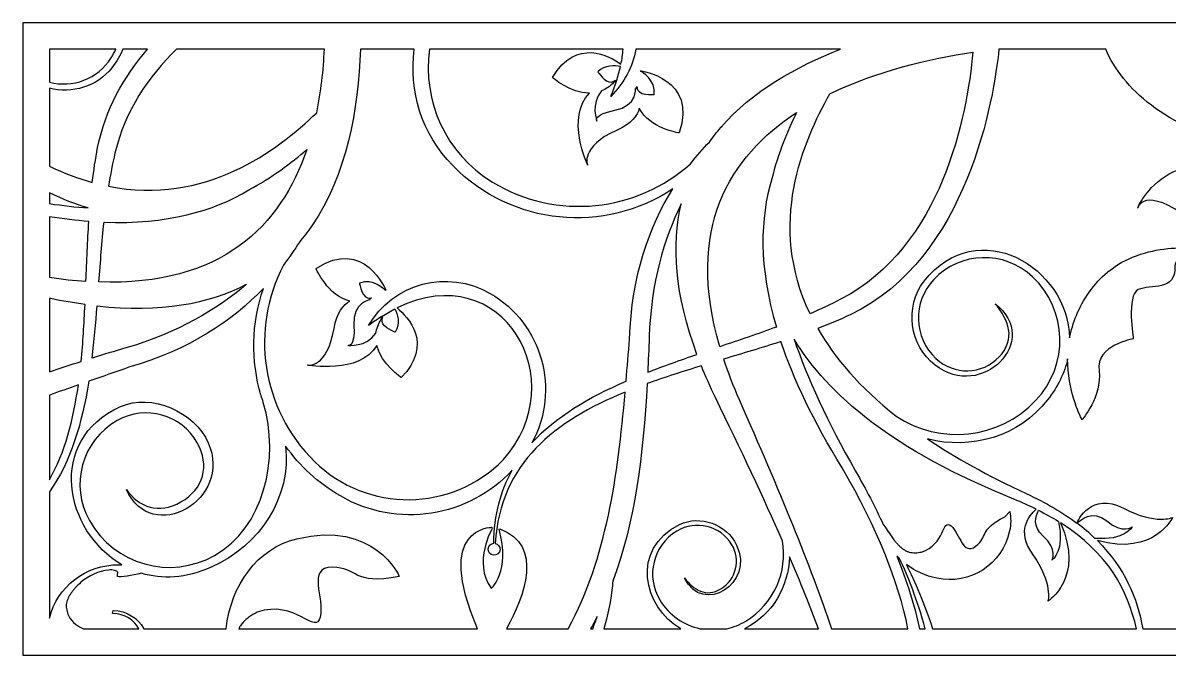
# Model space of a CAD drawing. Header units: centimetres. Extents: x 1.5 to 22.4, y -8.3 to -2.9.
# Drawn here: x 1.5 to 11.27, y -8.3 to -2.91 of the extents above; entities that cross this region are included whole.
import ezdxf

# ---------------------------------------------------------------- set-up
doc = ezdxf.new("R2010")
doc.units = ezdxf.units.CM
doc.header["$MEASUREMENT"] = 0
doc.layers.add('layer 1', color=7, linetype='Continuous')

msp = doc.modelspace()

# ---------------------------------------------------------------- linework, layer by layer
at = {"layer": 'layer 1', "color": 250}
for points, knots in [([(19.27492, -8.30021), (19.27492, -8.30021), (1.50051, -8.30021), (1.50051, -8.30021), (1.50051, -8.30021), (1.50051, -8.30021), (1.50051, -2.91171), (1.50051, -2.91171), (1.50051, -2.91171), (1.50051, -2.91171), (19.24791, -2.91171), (19.24791, -2.91171), (19.24791, -2.91171), (21.95718, -3.54623), (22.4132, -7.42232), (19.27492, -8.30021)], [0, 0, 0, 0, 0.2, 0.2, 0.2, 0.2, 0.4, 0.4, 0.4, 0.4, 0.6, 0.6, 0.6, 0.6, 1, 1, 1, 1]), ([(4.96766, -3.13623), (4.96766, -3.13623), (6.6185, -3.13623), (6.6185, -3.13623), (6.6185, -3.13623), (6.61473, -3.17737), (6.60853, -3.21978), (6.59949, -3.26358), (6.59949, -3.26358), (6.50207, -3.19241), (6.22244, -3.0343), (6.01468, -3.37624), (6.01468, -3.37624), (6.01468, -3.37624), (6.1658, -3.51074), (6.33118, -3.5107), (6.33118, -3.5107), (6.12572, -3.71401), (6.31552, -4.12446), (6.31552, -4.12446), (6.31552, -4.12446), (6.31552, -4.12446), (6.24555, -3.96939), (6.5615, -3.82764), (6.5615, -3.82764), (6.68874, -3.77053), (6.73977, -3.7013), (6.75537, -3.63895), (6.75537, -3.63895), (6.84202, -3.81094), (7.09542, -3.84997), (7.09542, -3.84997), (7.09542, -3.84997), (7.2567, -3.38492), (6.76525, -3.31824), (6.76525, -3.31824), (6.76525, -3.31824), (6.76525, -3.31824), (6.77138, -3.32547), (6.77138, -3.32547), (6.77138, -3.32547), (6.77138, -3.32547), (6.89943, -3.39989), (6.88407, -3.52162), (6.88407, -3.52162), (6.88407, -3.52162), (6.7302, -3.53924), (6.73542, -3.45285), (6.73542, -3.45285), (6.73542, -3.45285), (6.73004, -3.46774), (6.73004, -3.46774), (6.73004, -3.46774), (6.72958, -3.471), (6.72925, -3.4742), (6.72889, -3.47741), (6.72889, -3.47741), (6.72579, -3.47215), (6.72376, -3.46925), (6.72376, -3.46925), (6.72376, -3.46925), (6.72376, -3.46925), (6.74172, -3.61869), (6.54641, -3.65646), (6.54641, -3.65646), (6.35103, -3.69422), (6.39434, -3.74943), (6.39434, -3.74943), (6.39434, -3.74943), (6.39434, -3.74943), (6.33663, -3.60267), (6.43474, -3.49092), (6.43474, -3.49092), (6.47061, -3.47629), (6.50579, -3.45264), (6.53893, -3.41737), (6.53893, -3.41737), (6.54595, -3.41426), (6.55324, -3.41125), (6.56085, -3.40836), (6.56085, -3.40836), (6.54722, -3.4505), (6.5315, -3.49353), (6.51295, -3.53773), (6.51295, -3.53773), (6.62823, -3.42463), (6.69977, -3.28378), (6.72742, -3.13623), (6.72742, -3.13623), (6.72742, -3.13623), (8.47194, -3.13623), (8.47194, -3.13623), (8.47194, -3.13623), (8.09169, -3.28266), (7.71859, -3.49455), (7.45287, -3.80106), (7.45287, -3.80106), (7.45287, -3.80106), (7.4584, -3.791), (7.4584, -3.791), (7.4584, -3.791), (7.45567, -3.79549), (7.45283, -3.7999), (7.45005, -3.80435), (7.45005, -3.80435), (7.41603, -3.84379), (7.38362, -3.88461), (7.35336, -3.92724), (7.35336, -3.92724), (7.29917, -3.98331), (7.24484, -4.04496), (7.19183, -4.11238), (7.19183, -4.11238), (6.73723, -4.51983), (6.05262, -4.60163), (5.50394, -4.26833), (5.50394, -4.26833), (5.10292, -4.02474), (4.90607, -3.57304), (4.96766, -3.13623)], [0, 0, 0, 0, 0.0322581, 0.0322581, 0.0322581, 0.0322581, 0.0645161, 0.0645161, 0.0645161, 0.0645161, 0.0967742, 0.0967742, 0.0967742, 0.0967742, 0.1290323, 0.1290323, 0.1290323, 0.1290323, 0.1612903, 0.1612903, 0.1612903, 0.1612903, 0.1935484, 0.1935484, 0.1935484, 0.1935484, 0.2258065, 0.2258065, 0.2258065, 0.2258065, 0.2580645, 0.2580645, 0.2580645, 0.2580645, 0.2903226, 0.2903226, 0.2903226, 0.2903226, 0.3225806, 0.3225806, 0.3225806, 0.3225806, 0.3548387, 0.3548387, 0.3548387, 0.3548387, 0.3870968, 0.3870968, 0.3870968, 0.3870968, 0.4193548, 0.4193548, 0.4193548, 0.4193548, 0.4516129, 0.4516129, 0.4516129, 0.4516129, 0.483871, 0.483871, 0.483871, 0.483871, 0.516129, 0.516129, 0.516129, 0.516129, 0.5483871, 0.5483871, 0.5483871, 0.5483871, 0.5806452, 0.5806452, 0.5806452, 0.5806452, 0.6129032, 0.6129032, 0.6129032, 0.6129032, 0.6451613, 0.6451613, 0.6451613, 0.6451613, 0.6774194, 0.6774194, 0.6774194, 0.6774194, 0.7096774, 0.7096774, 0.7096774, 0.7096774, 0.7419355, 0.7419355, 0.7419355, 0.7419355, 0.7741935, 0.7741935, 0.7741935, 0.7741935, 0.8064516, 0.8064516, 0.8064516, 0.8064516, 0.8387097, 0.8387097, 0.8387097, 0.8387097, 0.8709677, 0.8709677, 0.8709677, 0.8709677, 0.9032258, 0.9032258, 0.9032258, 0.9032258, 0.9354839, 0.9354839, 0.9354839, 0.9354839, 1, 1, 1, 1]), ([(1.72639, -4.13294), (1.72639, -4.13294), (1.72639, -3.46854), (1.72639, -3.46854), (1.72639, -3.46854), (1.91787, -3.51715), (2.13356, -3.45519), (2.25942, -3.29374), (2.25942, -3.29374), (2.29907, -3.24135), (2.33006, -3.18867), (2.35347, -3.13623), (2.35347, -3.13623), (2.35347, -3.13623), (2.56307, -3.13623), (2.56307, -3.13623), (2.56307, -3.13623), (2.36189, -3.36943), (2.20295, -3.64751), (2.13777, -3.97433), (2.13777, -3.97433), (2.11863, -4.07024), (2.10374, -4.16954), (2.09181, -4.27127), (2.09181, -4.27127), (1.97409, -4.23868), (1.85225, -4.19325), (1.72639, -4.13294)], [0, 0, 0, 0, 0.125, 0.125, 0.125, 0.125, 0.25, 0.25, 0.25, 0.25, 0.375, 0.375, 0.375, 0.375, 0.5, 0.5, 0.5, 0.5, 0.625, 0.625, 0.625, 0.625, 0.75, 0.75, 0.75, 0.75, 1, 1, 1, 1]), ([(1.72639, -3.41579), (1.72639, -3.41579), (1.72639, -3.13623), (1.72639, -3.13623), (1.72639, -3.13623), (1.72639, -3.13623), (2.29269, -3.13623), (2.29269, -3.13623), (2.29269, -3.13623), (2.28131, -3.16143), (2.26807, -3.18615), (2.25287, -3.2102), (2.25287, -3.2102), (2.13848, -3.39098), (1.92266, -3.46858), (1.72639, -3.41579)], [0, 0, 0, 0, 0.2, 0.2, 0.2, 0.2, 0.4, 0.4, 0.4, 0.4, 0.6, 0.6, 0.6, 0.6, 1, 1, 1, 1]), ([(2.81005, -3.13623), (2.81005, -3.13623), (4.07094, -3.13623), (4.07094, -3.13623), (4.07094, -3.13623), (4.06259, -3.31576), (4.0425, -3.49866), (4.00582, -3.67718), (4.00582, -3.67718), (3.66841, -3.99988), (3.05987, -4.46836), (2.23105, -4.30442), (2.23105, -4.30442), (2.24617, -4.20718), (2.26393, -4.11226), (2.28556, -4.02069), (2.28556, -4.02069), (2.37041, -3.66134), (2.56861, -3.36981), (2.81005, -3.13623)], [0, 0, 0, 0, 0.1666667, 0.1666667, 0.1666667, 0.1666667, 0.3333333, 0.3333333, 0.3333333, 0.3333333, 0.5, 0.5, 0.5, 0.5, 0.6666667, 0.6666667, 0.6666667, 0.6666667, 1, 1, 1, 1]), ([(4.37857, -3.13623), (4.37857, -3.13623), (4.83726, -3.13623), (4.83726, -3.13623), (4.83726, -3.13623), (4.78915, -3.48723), (4.89809, -3.85591), (5.16534, -4.12839), (5.16534, -4.12839), (5.67108, -4.64405), (6.46087, -4.71186), (7.04131, -4.32724), (7.04131, -4.32724), (6.84317, -4.64656), (6.68922, -5.06557), (6.67345, -5.604), (6.67345, -5.604), (6.66337, -5.72513), (6.65366, -5.84555), (6.64343, -5.96509), (6.64343, -5.96509), (6.32629, -6.10257), (6.04361, -6.26698), (5.84049, -6.49132), (5.84049, -6.49132), (6.08592, -6.0416), (5.92946, -5.47555), (5.48363, -5.21681), (5.48363, -5.21681), (5.12111, -5.00642), (4.6567, -5.12983), (4.44624, -5.49226), (4.44624, -5.49226), (4.48448, -5.46336), (4.52229, -5.4375), (4.55975, -5.41387), (4.55975, -5.41387), (4.55883, -5.42197), (4.55772, -5.42978), (4.55644, -5.43736), (4.55644, -5.43736), (4.53046, -5.47817), (4.51624, -5.5181), (4.51092, -5.55645), (4.51092, -5.55645), (4.42689, -5.67915), (4.27043, -5.65952), (4.27043, -5.65952), (4.27043, -5.65952), (4.27043, -5.65952), (4.33462, -5.68785), (4.32292, -5.48918), (4.32292, -5.48918), (4.31126, -5.29061), (4.46051, -5.27107), (4.46051, -5.27107), (4.46051, -5.27107), (4.46051, -5.27107), (4.45719, -5.26983), (4.45132, -5.26812), (4.45132, -5.26812), (4.45433, -5.26697), (4.45736, -5.26585), (4.46041, -5.26461), (4.46041, -5.26461), (4.46041, -5.26461), (4.47351, -5.25571), (4.47351, -5.25571), (4.47351, -5.25571), (4.39108, -5.28215), (4.37013, -5.12868), (4.37013, -5.12868), (4.37013, -5.12868), (4.48428, -5.08371), (4.58805, -5.18941), (4.58805, -5.18941), (4.58805, -5.18941), (4.58805, -5.18941), (4.59656, -5.19355), (4.59656, -5.19355), (4.59656, -5.19355), (4.59656, -5.19355), (4.41049, -4.73382), (3.99973, -5.00503), (3.99973, -5.00503), (3.99973, -5.00503), (4.10018, -5.24093), (4.28826, -5.28238), (4.28826, -5.28238), (4.2317, -5.31291), (4.17722, -5.37946), (4.15333, -5.51688), (4.15333, -5.51688), (4.09407, -5.85806), (3.92649, -5.82858), (3.92649, -5.82858), (3.92649, -5.82858), (3.92649, -5.82858), (4.37112, -5.91104), (4.51734, -5.6617), (4.51734, -5.6617), (4.55817, -5.82196), (4.72586, -5.93516), (4.72586, -5.93516), (4.72586, -5.93516), (5.00585, -5.64934), (4.78352, -5.41747), (4.69047, -5.34066), (4.69047, -5.34066), (5.5962, -4.89942), (6.19938, -5.96262), (5.59711, -6.63411), (5.59711, -6.63411), (5.15726, -7.08313), (4.43673, -7.09051), (3.98768, -6.65054), (3.98768, -6.65054), (3.52905, -6.20119), (3.43916, -5.51746), (3.72176, -4.97622), (3.72176, -4.97622), (3.77242, -4.91023), (3.81748, -4.84442), (3.85751, -4.77995), (3.85751, -4.77995), (3.89486, -4.73631), (3.92976, -4.69086), (3.96226, -4.64376), (3.96226, -4.64376), (3.96226, -4.64376), (3.96715, -4.63874), (3.96715, -4.63874), (3.96715, -4.63874), (3.96715, -4.63874), (3.96304, -4.64259), (3.96304, -4.64259), (3.96304, -4.64259), (4.2611, -4.20998), (4.36126, -3.6428), (4.37857, -3.13623)], [0, 0, 0, 0, 0.0277778, 0.0277778, 0.0277778, 0.0277778, 0.0555556, 0.0555556, 0.0555556, 0.0555556, 0.0833333, 0.0833333, 0.0833333, 0.0833333, 0.1111111, 0.1111111, 0.1111111, 0.1111111, 0.1388889, 0.1388889, 0.1388889, 0.1388889, 0.1666667, 0.1666667, 0.1666667, 0.1666667, 0.1944444, 0.1944444, 0.1944444, 0.1944444, 0.2222222, 0.2222222, 0.2222222, 0.2222222, 0.25, 0.25, 0.25, 0.25, 0.2777778, 0.2777778, 0.2777778, 0.2777778, 0.3055556, 0.3055556, 0.3055556, 0.3055556, 0.3333333, 0.3333333, 0.3333333, 0.3333333, 0.3611111, 0.3611111, 0.3611111, 0.3611111, 0.3888889, 0.3888889, 0.3888889, 0.3888889, 0.4166667, 0.4166667, 0.4166667, 0.4166667, 0.4444444, 0.4444444, 0.4444444, 0.4444444, 0.4722222, 0.4722222, 0.4722222, 0.4722222, 0.5, 0.5, 0.5, 0.5, 0.5277778, 0.5277778, 0.5277778, 0.5277778, 0.5555556, 0.5555556, 0.5555556, 0.5555556, 0.5833333, 0.5833333, 0.5833333, 0.5833333, 0.6111111, 0.6111111, 0.6111111, 0.6111111, 0.6388889, 0.6388889, 0.6388889, 0.6388889, 0.6666667, 0.6666667, 0.6666667, 0.6666667, 0.6944444, 0.6944444, 0.6944444, 0.6944444, 0.7222222, 0.7222222, 0.7222222, 0.7222222, 0.75, 0.75, 0.75, 0.75, 0.7777778, 0.7777778, 0.7777778, 0.7777778, 0.8055556, 0.8055556, 0.8055556, 0.8055556, 0.8333333, 0.8333333, 0.8333333, 0.8333333, 0.8611111, 0.8611111, 0.8611111, 0.8611111, 0.8888889, 0.8888889, 0.8888889, 0.8888889, 0.9166667, 0.9166667, 0.9166667, 0.9166667, 0.9444444, 0.9444444, 0.9444444, 0.9444444, 1, 1, 1, 1]), ([(9.59999, -3.16044), (9.22774, -3.21698), (8.77955, -3.32202), (8.38056, -3.5159), (8.38056, -3.5159), (8.15127, -3.92258), (7.84776, -4.62806), (8.21145, -5.39064), (8.21145, -5.39064), (8.30194, -5.35197), (8.38952, -5.31127), (8.47291, -5.26767), (8.47291, -5.26767), (9.34263, -4.81307), (9.55053, -3.70129), (9.59999, -3.16044)], [0, 0, 0, 0, 0.2, 0.2, 0.2, 0.2, 0.4, 0.4, 0.4, 0.4, 0.6, 0.6, 0.6, 0.6, 1, 1, 1, 1]), ([(9.82228, -3.13623), (9.82228, -3.13623), (10.7333, -3.13623), (10.7333, -3.13623), (10.7333, -3.13623), (10.88248, -3.47692), (11.22733, -3.78879), (11.91398, -3.97745), (11.91398, -3.97745), (11.91398, -3.97745), (11.9187, -3.97605), (11.9187, -3.97605), (11.9187, -3.97605), (11.67089, -3.7492), (11.92841, -3.59663), (11.92841, -3.59663), (11.92841, -3.59663), (11.94953, -3.6668), (12.02163, -3.69619), (12.08065, -3.70847), (12.08065, -3.70847), (12.13824, -3.9407), (12.21418, -4.14434), (12.3055, -4.32392), (12.3055, -4.32392), (11.29123, -3.76535), (11.00501, -4.49059), (11.00501, -4.49059), (11.00501, -4.49059), (11.00501, -4.49059), (11.05341, -4.28627), (11.46398, -4.59068), (11.46398, -4.59068), (11.80747, -4.84535), (12.22331, -4.52031), (12.34993, -4.40741), (12.34993, -4.40741), (12.50452, -4.6844), (12.69738, -4.90153), (12.91546, -5.07885), (12.91546, -5.07885), (12.84723, -5.10506), (12.78157, -5.13222), (12.71845, -5.16027), (12.71845, -5.16027), (12.27968, -4.98264), (11.84866, -4.85025), (11.4781, -4.83339), (11.4781, -4.83339), (11.36121, -4.82466), (11.178, -4.82745), (10.99432, -4.89601), (10.99432, -4.89601), (10.90882, -4.92715), (10.83029, -4.97043), (10.75985, -5.0273), (10.75985, -5.0273), (10.75852, -5.02835), (10.75717, -5.02936), (10.75585, -5.03043), (10.75585, -5.03043), (10.753, -5.03271), (10.7502, -5.03506), (10.74741, -5.03742), (10.74741, -5.03742), (10.69178, -5.08332), (10.63933, -5.13886), (10.59238, -5.20609), (10.59238, -5.20609), (10.49975, -5.33875), (10.44913, -5.47164), (10.42544, -5.59686), (10.42544, -5.59686), (10.4093, -4.99218), (9.64445, -4.53561), (9.18374, -5.11334), (9.18374, -5.11334), (9.01537, -5.3308), (9.06101, -5.66102), (9.27851, -5.82931), (9.27851, -5.82931), (9.67817, -6.13848), (10.18916, -5.61438), (9.79071, -5.30608), (9.79071, -5.30608), (9.90688, -5.44271), (9.96881, -5.60487), (9.82448, -5.75765), (9.82448, -5.75765), (9.67987, -5.91067), (9.43849, -5.9175), (9.28554, -5.77288), (9.28554, -5.77288), (9.09417, -5.59206), (9.08554, -5.29044), (9.26632, -5.09904), (9.26632, -5.09904), (9.4924, -4.85991), (9.86946, -4.84923), (10.10869, -5.07525), (10.10869, -5.07525), (10.40769, -5.3578), (10.4209, -5.82909), (10.1384, -6.12802), (10.1384, -6.12802), (9.8223, -6.46261), (9.31686, -6.51096), (8.94637, -6.26404), (8.94637, -6.26404), (8.63379, -6.01599), (8.41937, -5.76445), (8.27799, -5.51739), (8.27799, -5.51739), (8.37362, -5.48069), (8.46614, -5.44167), (8.55434, -5.39943), (8.55434, -5.39943), (9.56488, -4.91551), (9.78023, -3.54108), (9.82228, -3.13623)], [0, 0, 0, 0, 0.0322581, 0.0322581, 0.0322581, 0.0322581, 0.0645161, 0.0645161, 0.0645161, 0.0645161, 0.0967742, 0.0967742, 0.0967742, 0.0967742, 0.1290323, 0.1290323, 0.1290323, 0.1290323, 0.1612903, 0.1612903, 0.1612903, 0.1612903, 0.1935484, 0.1935484, 0.1935484, 0.1935484, 0.2258065, 0.2258065, 0.2258065, 0.2258065, 0.2580645, 0.2580645, 0.2580645, 0.2580645, 0.2903226, 0.2903226, 0.2903226, 0.2903226, 0.3225806, 0.3225806, 0.3225806, 0.3225806, 0.3548387, 0.3548387, 0.3548387, 0.3548387, 0.3870968, 0.3870968, 0.3870968, 0.3870968, 0.4193548, 0.4193548, 0.4193548, 0.4193548, 0.4516129, 0.4516129, 0.4516129, 0.4516129, 0.483871, 0.483871, 0.483871, 0.483871, 0.516129, 0.516129, 0.516129, 0.516129, 0.5483871, 0.5483871, 0.5483871, 0.5483871, 0.5806452, 0.5806452, 0.5806452, 0.5806452, 0.6129032, 0.6129032, 0.6129032, 0.6129032, 0.6451613, 0.6451613, 0.6451613, 0.6451613, 0.6774194, 0.6774194, 0.6774194, 0.6774194, 0.7096774, 0.7096774, 0.7096774, 0.7096774, 0.7419355, 0.7419355, 0.7419355, 0.7419355, 0.7741935, 0.7741935, 0.7741935, 0.7741935, 0.8064516, 0.8064516, 0.8064516, 0.8064516, 0.8387097, 0.8387097, 0.8387097, 0.8387097, 0.8709677, 0.8709677, 0.8709677, 0.8709677, 0.9032258, 0.9032258, 0.9032258, 0.9032258, 0.9354839, 0.9354839, 0.9354839, 0.9354839, 1, 1, 1, 1]), ([(6.59516, -3.28345), (6.58615, -3.32379), (6.57479, -3.36524), (6.56106, -3.40773), (6.56106, -3.40773), (6.5553, -3.4086), (6.54967, -3.40956), (6.54411, -3.41058), (6.54411, -3.41058), (6.54411, -3.41058), (6.55008, -3.40054), (6.55008, -3.40054), (6.55008, -3.40054), (6.54319, -3.40697), (6.53604, -3.41118), (6.52879, -3.41354), (6.52879, -3.41354), (6.52529, -3.41427), (6.52175, -3.41496), (6.51832, -3.41573), (6.51832, -3.41573), (6.46179, -3.42123), (6.40231, -3.32975), (6.40231, -3.32975), (6.40231, -3.32975), (6.46215, -3.26614), (6.54967, -3.27377), (6.59516, -3.28345)], [0, 0, 0, 0, 0.125, 0.125, 0.125, 0.125, 0.25, 0.25, 0.25, 0.25, 0.375, 0.375, 0.375, 0.375, 0.5, 0.5, 0.5, 0.5, 0.625, 0.625, 0.625, 0.625, 0.75, 0.75, 0.75, 0.75, 1, 1, 1, 1]), ([(8.09656, -3.67602), (7.52408, -4.05045), (7.14718, -4.66489), (7.44154, -5.67183), (7.44154, -5.67183), (7.60445, -5.61696), (7.76705, -5.56221), (7.92447, -5.50409), (7.92447, -5.50409), (7.77371, -4.99084), (7.78419, -4.57507), (7.88582, -4.24013), (7.88582, -4.24013), (7.9394, -4.02254), (8.02083, -3.83026), (8.09656, -3.67602)], [0, 0, 0, 0, 0.2, 0.2, 0.2, 0.2, 0.4, 0.4, 0.4, 0.4, 0.6, 0.6, 0.6, 0.6, 1, 1, 1, 1]), ([(3.92085, -3.99194), (3.79004, -4.10352), (3.62373, -4.23005), (3.42596, -4.33578), (3.42596, -4.33578), (3.12657, -4.5169), (2.72644, -4.62972), (2.19207, -4.6105), (2.19207, -4.6105), (2.17463, -4.77742), (2.16177, -4.94851), (2.14886, -5.11993), (2.14886, -5.11993), (3.19733, -5.1563), (3.6995, -4.63909), (3.92085, -3.99194)], [0, 0, 0, 0, 0.2, 0.2, 0.2, 0.2, 0.4, 0.4, 0.4, 0.4, 0.6, 0.6, 0.6, 0.6, 1, 1, 1, 1]), ([(1.72639, -4.45203), (1.72639, -4.45203), (1.72639, -4.35867), (1.72639, -4.35867), (1.72639, -4.35867), (1.83912, -4.41419), (1.94896, -4.45708), (2.05575, -4.48899), (2.05575, -4.48899), (1.95095, -4.48085), (1.84127, -4.46865), (1.72639, -4.45203)], [0, 0, 0, 0, 0.25, 0.25, 0.25, 0.25, 0.5, 0.5, 0.5, 0.5, 1, 1, 1, 1]), ([(6.82777, -5.88938), (6.83258, -5.79), (6.83657, -5.68974), (6.84009, -5.5887), (6.84009, -5.5887), (6.85625, -5.12619), (6.96578, -4.75235), (7.1137, -4.45412), (7.1137, -4.45412), (7.03024, -4.80283), (7.05683, -5.2253), (7.24777, -5.73744), (7.24777, -5.73744), (7.10546, -5.7861), (6.96439, -5.83597), (6.82777, -5.88938)], [0, 0, 0, 0, 0.2, 0.2, 0.2, 0.2, 0.4, 0.4, 0.4, 0.4, 0.6, 0.6, 0.6, 0.6, 1, 1, 1, 1]), ([(1.72639, -5.07959), (1.72639, -5.07959), (1.72639, -4.56437), (1.72639, -4.56437), (1.72639, -4.56437), (1.84367, -4.58277), (1.95564, -4.59563), (2.06255, -4.60343), (2.06255, -4.60343), (2.05166, -4.77114), (2.04514, -4.9426), (2.03823, -5.11413), (2.03823, -5.11413), (1.93878, -5.10726), (1.83521, -5.09617), (1.72639, -5.07959)], [0, 0, 0, 0, 0.2, 0.2, 0.2, 0.2, 0.4, 0.4, 0.4, 0.4, 0.6, 0.6, 0.6, 0.6, 1, 1, 1, 1]), ([(12.0076, -8.07569), (12.0076, -8.07569), (11.04863, -8.07569), (11.04863, -8.07569), (11.04863, -8.07569), (11.00186, -7.81401), (10.89659, -7.55745), (10.66144, -7.32494), (10.66144, -7.32494), (11.15065, -7.45926), (11.30342, -7.1263), (11.30342, -7.1263), (11.30342, -7.1263), (11.30342, -7.1263), (11.16842, -7.19499), (10.88311, -7.047), (10.88311, -7.047), (10.60847, -6.90454), (10.49431, -7.15587), (10.48616, -7.17487), (10.48616, -7.17487), (10.3675, -7.08623), (10.22561, -7.00207), (10.0555, -6.92372), (10.0555, -6.92372), (9.72682, -6.77235), (9.44867, -6.61644), (9.21328, -6.45825), (9.21328, -6.45825), (9.58257, -6.55308), (9.99323, -6.43898), (10.23635, -6.12478), (10.23635, -6.12478), (10.32754, -6.01011), (10.38252, -5.89196), (10.40824, -5.77593), (10.40824, -5.77593), (10.40658, -6.04234), (10.50843, -6.24741), (10.53045, -6.29484), (10.53045, -6.29484), (10.53045, -6.29484), (10.70382, -6.09682), (10.6756, -5.87653), (10.6756, -5.87653), (10.64744, -5.65611), (10.96882, -5.60503), (10.96882, -5.60503), (10.96882, -5.60503), (10.96882, -5.60503), (10.90618, -5.23328), (11.01041, -5.18485), (11.01041, -5.18485), (11.11472, -5.13651), (11.33262, -5.20604), (11.32261, -4.98551), (11.32261, -4.98551), (11.31999, -4.92885), (11.3855, -4.89364), (11.48122, -4.8738), (11.48122, -4.8738), (11.7944, -4.90743), (12.15121, -5.02603), (12.52085, -5.18007), (12.52085, -5.18007), (12.52085, -5.18007), (12.51593, -5.18051), (12.51593, -5.18051), (12.51593, -5.18051), (12.53589, -5.19386), (12.55038, -5.21245), (12.56064, -5.23534), (12.56064, -5.23534), (10.86616, -6.08616), (11.21465, -7.61627), (12.0076, -8.07569)], [0, 0, 0, 0, 0.05, 0.05, 0.05, 0.05, 0.1, 0.1, 0.1, 0.1, 0.15, 0.15, 0.15, 0.15, 0.2, 0.2, 0.2, 0.2, 0.25, 0.25, 0.25, 0.25, 0.3, 0.3, 0.3, 0.3, 0.35, 0.35, 0.35, 0.35, 0.4, 0.4, 0.4, 0.4, 0.45, 0.45, 0.45, 0.45, 0.5, 0.5, 0.5, 0.5, 0.55, 0.55, 0.55, 0.55, 0.6, 0.6, 0.6, 0.6, 0.65, 0.65, 0.65, 0.65, 0.7, 0.7, 0.7, 0.7, 0.75, 0.75, 0.75, 0.75, 0.8, 0.8, 0.8, 0.8, 0.85, 0.85, 0.85, 0.85, 0.9, 0.9, 0.9, 0.9, 1, 1, 1, 1]), ([(1.72639, -7.98553), (1.72639, -7.98553), (1.72639, -6.90923), (1.72639, -6.90923), (1.72639, -6.90923), (1.90928, -6.6513), (2.0046, -6.32319), (2.06198, -5.96576), (2.06198, -5.96576), (2.17527, -5.9263), (2.28953, -5.88714), (2.40442, -5.84743), (2.40442, -5.84743), (2.92236, -5.69905), (3.29027, -5.44618), (3.55071, -5.17519), (3.55071, -5.17519), (3.44632, -5.47445), (3.4435, -5.79259), (3.53029, -6.08463), (3.53029, -6.08463), (3.53029, -6.08463), (3.53019, -6.08451), (3.53019, -6.08451), (3.53019, -6.08451), (3.53019, -6.08451), (3.53086, -6.08649), (3.53086, -6.08649), (3.53086, -6.08649), (3.53681, -6.10642), (3.54319, -6.12623), (3.54997, -6.14591), (3.54997, -6.14591), (3.69367, -6.63155), (3.55363, -7.2146), (3.13349, -7.45134), (3.13349, -7.45134), (2.75691, -7.66379), (2.27948, -7.53086), (2.06703, -7.15424), (2.06703, -7.15424), (1.89708, -6.85289), (2.00352, -6.47095), (2.30477, -6.30092), (2.30477, -6.30092), (2.54584, -6.16499), (2.85135, -6.25024), (2.98731, -6.4913), (2.98731, -6.4913), (3.09609, -6.68396), (3.04073, -6.88589), (2.84797, -6.99462), (2.84797, -6.99462), (2.65553, -7.10315), (2.49302, -7.04148), (2.38309, -6.88833), (2.38309, -6.88833), (2.59661, -7.37296), (3.29485, -6.97598), (3.08073, -6.4899), (3.08073, -6.4899), (2.96418, -6.22538), (2.59626, -6.0653), (2.33176, -6.18196), (2.33176, -6.18196), (1.69669, -6.47297), (1.85685, -7.24608), (2.34295, -7.52963), (2.34295, -7.52963), (2.33568, -7.53002), (2.32844, -7.53049), (2.32126, -7.53108), (2.32126, -7.53108), (2.03603, -7.5256), (1.79307, -7.71978), (1.72639, -7.98553)], [0, 0, 0, 0, 0.05, 0.05, 0.05, 0.05, 0.1, 0.1, 0.1, 0.1, 0.15, 0.15, 0.15, 0.15, 0.2, 0.2, 0.2, 0.2, 0.25, 0.25, 0.25, 0.25, 0.3, 0.3, 0.3, 0.3, 0.35, 0.35, 0.35, 0.35, 0.4, 0.4, 0.4, 0.4, 0.45, 0.45, 0.45, 0.45, 0.5, 0.5, 0.5, 0.5, 0.55, 0.55, 0.55, 0.55, 0.6, 0.6, 0.6, 0.6, 0.65, 0.65, 0.65, 0.65, 0.7, 0.7, 0.7, 0.7, 0.75, 0.75, 0.75, 0.75, 0.8, 0.8, 0.8, 0.8, 0.85, 0.85, 0.85, 0.85, 0.9, 0.9, 0.9, 0.9, 1, 1, 1, 1]), ([(2.13318, -5.32391), (2.12119, -5.4738), (2.10776, -5.62282), (2.08979, -5.76841), (2.08979, -5.76841), (2.18488, -5.73919), (2.28102, -5.71055), (2.37804, -5.68217), (2.37804, -5.68217), (2.82022, -5.55279), (3.1544, -5.35546), (3.40643, -5.13954), (3.40643, -5.13954), (3.08954, -5.30503), (2.67427, -5.3821), (2.13318, -5.32391)], [0, 0, 0, 0, 0.2, 0.2, 0.2, 0.2, 0.4, 0.4, 0.4, 0.4, 0.6, 0.6, 0.6, 0.6, 1, 1, 1, 1]), ([(1.72639, -5.8855), (1.72639, -5.8855), (1.72639, -5.25959), (1.72639, -5.25959), (1.72639, -5.25959), (1.72639, -5.25959), (1.73716, -5.2618), (1.73716, -5.2618), (1.73716, -5.2618), (1.83855, -5.28265), (1.93587, -5.29901), (2.02984, -5.31174), (2.02984, -5.31174), (2.02227, -5.47583), (2.01266, -5.63872), (1.9969, -5.79725), (1.9969, -5.79725), (1.9056, -5.82592), (1.81538, -5.85525), (1.72639, -5.8855)], [0, 0, 0, 0, 0.1666667, 0.1666667, 0.1666667, 0.1666667, 0.3333333, 0.3333333, 0.3333333, 0.3333333, 0.5, 0.5, 0.5, 0.5, 0.6666667, 0.6666667, 0.6666667, 0.6666667, 1, 1, 1, 1]), ([(4.67231, -5.34975), (4.63545, -5.36844), (4.5981, -5.38972), (4.56033, -5.41351), (4.56033, -5.41351), (4.5609, -5.41932), (4.56136, -5.42501), (4.56174, -5.43065), (4.56174, -5.43065), (4.56174, -5.43065), (4.57, -5.42238), (4.57, -5.42238), (4.57, -5.42238), (4.56548, -5.43062), (4.56316, -5.43857), (4.56265, -5.44617), (4.56265, -5.44617), (4.56282, -5.44975), (4.56303, -5.45337), (4.56313, -5.45689), (4.56313, -5.45689), (4.57176, -5.51302), (4.67511, -5.54807), (4.67511, -5.54807), (4.67511, -5.54807), (4.72195, -5.47437), (4.69293, -5.39145), (4.67231, -5.34975)], [0, 0, 0, 0, 0.125, 0.125, 0.125, 0.125, 0.25, 0.25, 0.25, 0.25, 0.375, 0.375, 0.375, 0.375, 0.5, 0.5, 0.5, 0.5, 0.625, 0.625, 0.625, 0.625, 0.75, 0.75, 0.75, 0.75, 1, 1, 1, 1]), ([(9.04699, -8.07569), (9.04699, -8.07569), (8.39392, -8.07569), (8.39392, -8.07569), (8.39392, -8.07569), (8.21525, -7.53638), (7.94836, -6.89684), (7.60732, -6.1227), (7.60732, -6.1227), (7.5545, -6.00283), (7.511, -5.88821), (7.4745, -5.77762), (7.4745, -5.77762), (7.63901, -5.72854), (7.80352, -5.67982), (7.96335, -5.62783), (7.96335, -5.62783), (8.0707, -5.949), (8.23958, -6.3066), (8.4857, -6.70443), (8.4857, -6.70443), (8.78705, -7.21901), (8.96415, -7.67585), (9.04699, -8.07569)], [0, 0, 0, 0, 0.1428571, 0.1428571, 0.1428571, 0.1428571, 0.2857143, 0.2857143, 0.2857143, 0.2857143, 0.4285714, 0.4285714, 0.4285714, 0.4285714, 0.5714286, 0.5714286, 0.5714286, 0.5714286, 0.7142857, 0.7142857, 0.7142857, 0.7142857, 1, 1, 1, 1]), ([(10.9948, -8.07569), (10.9948, -8.07569), (9.25708, -8.07569), (9.25708, -8.07569), (9.25708, -8.07569), (9.18746, -7.85941), (9.10578, -7.67292), (9.03313, -7.52751), (9.03313, -7.52751), (9.10755, -7.58395), (9.19529, -7.62526), (9.29271, -7.64588), (9.29271, -7.64588), (9.57556, -7.70578), (9.85341, -7.52508), (9.91326, -7.24217), (9.91326, -7.24217), (9.92523, -7.18562), (9.92518, -7.12931), (9.91483, -7.0759), (9.91483, -7.0759), (9.91483, -7.0759), (9.87198, -7.12263), (9.87198, -7.12263), (9.87198, -7.12263), (9.65104, -7.23102), (9.73263, -7.29119), (9.62398, -7.37269), (9.62398, -7.37269), (9.51421, -7.45523), (9.49275, -7.26691), (9.41377, -7.19965), (9.41377, -7.19965), (9.33473, -7.1325), (9.36519, -7.35696), (9.16205, -7.42247), (9.16205, -7.42247), (9.15805, -7.42376), (9.15317, -7.42377), (9.14906, -7.42431), (9.14906, -7.42431), (9.14011, -7.42559), (9.13116, -7.42664), (9.12217, -7.4274), (9.12217, -7.4274), (9.11342, -7.42808), (9.10462, -7.42845), (9.09586, -7.42808), (9.09586, -7.42808), (9.08732, -7.42779), (9.07879, -7.4269), (9.07043, -7.42534), (9.07043, -7.42534), (9.06214, -7.42377), (9.05396, -7.42146), (9.04606, -7.41853), (9.04606, -7.41853), (9.0381, -7.41552), (9.03035, -7.41192), (9.02291, -7.40775), (9.02291, -7.40775), (9.01533, -7.40344), (9.00806, -7.39867), (9.0011, -7.3935), (9.0011, -7.3935), (8.99392, -7.38815), (8.98707, -7.38248), (8.98047, -7.37648), (8.98047, -7.37648), (8.9738, -7.37048), (8.96731, -7.36419), (8.96105, -7.35769), (8.96105, -7.35769), (8.95482, -7.3511), (8.94876, -7.34436), (8.94285, -7.33754), (8.94285, -7.33754), (8.93696, -7.33068), (8.93123, -7.3237), (8.92571, -7.3166), (8.92571, -7.3166), (8.90944, -7.29575), (8.89411, -7.27377), (8.88084, -7.25097), (8.88084, -7.25097), (8.88084, -7.25097), (8.87788, -7.2484), (8.87788, -7.2484), (8.87788, -7.2484), (8.8532, -7.20887), (8.83847, -7.18776), (8.83847, -7.18776), (8.83847, -7.18776), (8.83847, -7.18776), (8.83593, -7.18696), (8.83593, -7.18696), (8.83593, -7.18696), (8.76783, -7.04057), (8.68938, -6.88874), (8.59988, -6.73155), (8.59988, -6.73155), (8.35813, -6.31069), (8.18845, -5.9376), (8.07592, -5.60613), (8.07592, -5.60613), (8.35927, -6.07878), (8.92143, -6.55747), (9.94929, -6.97121), (9.94929, -6.97121), (10.01739, -6.99863), (10.08103, -7.02719), (10.14082, -7.05671), (10.14082, -7.05671), (10.07638, -7.11217), (9.97143, -7.24316), (10.10717, -7.4362), (10.10717, -7.4362), (10.29124, -7.69792), (10.24154, -7.84037), (10.24154, -7.84037), (10.24154, -7.84037), (10.24154, -7.84037), (10.55298, -7.64316), (10.34865, -7.17302), (10.34865, -7.17302), (10.75376, -7.43067), (10.92097, -7.74681), (10.9948, -8.07569)], [0, 0, 0, 0, 0.030303, 0.030303, 0.030303, 0.030303, 0.0606061, 0.0606061, 0.0606061, 0.0606061, 0.0909091, 0.0909091, 0.0909091, 0.0909091, 0.1212121, 0.1212121, 0.1212121, 0.1212121, 0.1515152, 0.1515152, 0.1515152, 0.1515152, 0.1818182, 0.1818182, 0.1818182, 0.1818182, 0.2121212, 0.2121212, 0.2121212, 0.2121212, 0.2424242, 0.2424242, 0.2424242, 0.2424242, 0.2727273, 0.2727273, 0.2727273, 0.2727273, 0.3030303, 0.3030303, 0.3030303, 0.3030303, 0.3333333, 0.3333333, 0.3333333, 0.3333333, 0.3636364, 0.3636364, 0.3636364, 0.3636364, 0.3939394, 0.3939394, 0.3939394, 0.3939394, 0.4242424, 0.4242424, 0.4242424, 0.4242424, 0.4545455, 0.4545455, 0.4545455, 0.4545455, 0.4848485, 0.4848485, 0.4848485, 0.4848485, 0.5151515, 0.5151515, 0.5151515, 0.5151515, 0.5454545, 0.5454545, 0.5454545, 0.5454545, 0.5757576, 0.5757576, 0.5757576, 0.5757576, 0.6060606, 0.6060606, 0.6060606, 0.6060606, 0.6363636, 0.6363636, 0.6363636, 0.6363636, 0.6666667, 0.6666667, 0.6666667, 0.6666667, 0.6969697, 0.6969697, 0.6969697, 0.6969697, 0.7272727, 0.7272727, 0.7272727, 0.7272727, 0.7575758, 0.7575758, 0.7575758, 0.7575758, 0.7878788, 0.7878788, 0.7878788, 0.7878788, 0.8181818, 0.8181818, 0.8181818, 0.8181818, 0.8484848, 0.8484848, 0.8484848, 0.8484848, 0.8787879, 0.8787879, 0.8787879, 0.8787879, 0.9090909, 0.9090909, 0.9090909, 0.9090909, 0.9393939, 0.9393939, 0.9393939, 0.9393939, 1, 1, 1, 1]), ([(7.50172, -8.07569), (7.50172, -8.07569), (7.27467, -8.07569), (7.27467, -8.07569), (7.27467, -8.07569), (7.13629, -8.04565), (7.01004, -7.96096), (6.93096, -7.83019), (6.93096, -7.83019), (6.80886, -7.62823), (6.87355, -7.3656), (7.07545, -7.24345), (7.07545, -7.24345), (7.237, -7.14579), (7.44709, -7.1976), (7.54476, -7.35916), (7.54476, -7.35916), (7.62291, -7.48829), (7.58151, -7.65642), (7.45233, -7.73454), (7.45233, -7.73454), (7.32335, -7.81251), (7.2191, -7.7445), (7.14097, -7.64235), (7.14097, -7.64235), (7.29656, -7.96838), (7.74141, -7.68979), (7.58538, -7.3628), (7.58538, -7.3628), (7.50044, -7.18483), (7.27594, -7.10273), (7.09799, -7.18774), (7.09799, -7.18774), (6.67908, -7.39527), (6.78847, -7.89107), (7.10941, -8.07569), (7.10941, -8.07569), (7.10941, -8.07569), (6.45409, -8.07569), (6.45409, -8.07569), (6.45409, -8.07569), (6.52204, -7.84486), (6.52873, -7.69101), (6.52933, -7.67082), (6.52933, -7.67082), (6.72101, -7.16309), (6.78979, -6.59235), (6.82277, -5.98656), (6.82277, -5.98656), (6.97247, -5.93207), (7.12797, -5.88249), (7.28512, -5.83459), (7.28512, -5.83459), (7.32067, -5.9225), (7.36058, -6.01274), (7.40584, -6.10581), (7.40584, -6.10581), (7.62473, -6.55604), (7.81583, -6.96004), (7.97666, -7.32527), (7.97666, -7.32527), (8.02228, -7.58832), (7.9065, -7.86429), (7.66426, -8.01074), (7.66426, -8.01074), (7.61254, -8.04202), (7.55765, -8.06349), (7.50172, -8.07569)], [0, 0, 0, 0, 0.0555556, 0.0555556, 0.0555556, 0.0555556, 0.1111111, 0.1111111, 0.1111111, 0.1111111, 0.1666667, 0.1666667, 0.1666667, 0.1666667, 0.2222222, 0.2222222, 0.2222222, 0.2222222, 0.2777778, 0.2777778, 0.2777778, 0.2777778, 0.3333333, 0.3333333, 0.3333333, 0.3333333, 0.3888889, 0.3888889, 0.3888889, 0.3888889, 0.4444444, 0.4444444, 0.4444444, 0.4444444, 0.5, 0.5, 0.5, 0.5, 0.5555556, 0.5555556, 0.5555556, 0.5555556, 0.6111111, 0.6111111, 0.6111111, 0.6111111, 0.6666667, 0.6666667, 0.6666667, 0.6666667, 0.7222222, 0.7222222, 0.7222222, 0.7222222, 0.7777778, 0.7777778, 0.7777778, 0.7777778, 0.8333333, 0.8333333, 0.8333333, 0.8333333, 0.8888889, 0.8888889, 0.8888889, 0.8888889, 1, 1, 1, 1]), ([(1.72639, -6.80531), (1.72639, -6.80531), (1.72639, -6.08558), (1.72639, -6.08558), (1.72639, -6.08558), (1.80795, -6.05548), (1.89025, -6.026), (1.97316, -5.99682), (1.97316, -5.99682), (1.93098, -6.2957), (1.85883, -6.57294), (1.72639, -6.80531)], [0, 0, 0, 0, 0.25, 0.25, 0.25, 0.25, 0.5, 0.5, 0.5, 0.5, 1, 1, 1, 1]), ([(6.15049, -8.07569), (6.15049, -8.07569), (5.62387, -8.07569), (5.62387, -8.07569), (5.62387, -8.07569), (5.77417, -7.80368), (5.94341, -7.36406), (5.56822, -7.22533), (5.56822, -7.22533), (5.56822, -7.22533), (5.56022, -7.2281), (5.56022, -7.2281), (5.56022, -7.2281), (5.66003, -7.58873), (5.49475, -7.73207), (5.49475, -7.73207), (5.49475, -7.73207), (5.32995, -7.50758), (5.50394, -7.2189), (5.50394, -7.2189), (5.50394, -7.2189), (5.50394, -7.2189), (5.49583, -7.21133), (5.49583, -7.21133), (5.49583, -7.21133), (5.49583, -7.21133), (5.00134, -7.20856), (5.37616, -8.07569), (5.37616, -8.07569), (5.37616, -8.07569), (3.34083, -8.07569), (3.34083, -8.07569), (3.34083, -8.07569), (3.34494, -8.06738), (3.34943, -8.05931), (3.35439, -8.0515), (3.35439, -8.0515), (3.36175, -8.04008), (3.36984, -8.02926), (3.37899, -8.01922), (3.37899, -8.01922), (3.38813, -8.00904), (3.39814, -7.9997), (3.40881, -7.99106), (3.40881, -7.99106), (3.41972, -7.98216), (3.43138, -7.9741), (3.44324, -7.96654), (3.44324, -7.96654), (3.45536, -7.95874), (3.46791, -7.95158), (3.48049, -7.94447), (3.48049, -7.94447), (3.4863, -7.94123), (3.49261, -7.93651), (3.49894, -7.93435), (3.49894, -7.93435), (3.82207, -7.82187), (3.99999, -8.13829), (4.03617, -7.97601), (4.03617, -7.97601), (4.0723, -7.81378), (3.91777, -7.55222), (4.13788, -7.55161), (4.13788, -7.55161), (4.35798, -7.55097), (4.30831, -7.71021), (4.7095, -7.62932), (4.7095, -7.62932), (4.7095, -7.62932), (4.49935, -7.14781), (3.83539, -7.30845), (3.83539, -7.30845), (3.49792, -7.39016), (3.27339, -7.70607), (3.23325, -8.07569), (3.23325, -8.07569), (3.23325, -8.07569), (2.53223, -8.07569), (2.53223, -8.07569), (2.53223, -8.07569), (2.48049, -7.98468), (2.38365, -7.92234), (2.27138, -7.91977), (2.27138, -7.91977), (2.27138, -7.91977), (2.26484, -7.94575), (2.26484, -7.94575), (2.26484, -7.94575), (2.37258, -7.94824), (2.44694, -8.00148), (2.48809, -8.07569), (2.48809, -8.07569), (2.48809, -8.07569), (2.01666, -8.07569), (2.01666, -8.07569), (2.01666, -8.07569), (1.97133, -8.05746), (1.92263, -8.02627), (1.88808, -7.9627), (1.88808, -7.9627), (1.88626, -7.9593), (1.8854, -7.95487), (1.88421, -7.95126), (1.88421, -7.95126), (1.88154, -7.94339), (1.87907, -7.93549), (1.87685, -7.92749), (1.87685, -7.92749), (1.87476, -7.9197), (1.87293, -7.91182), (1.87178, -7.90383), (1.87178, -7.90383), (1.8706, -7.89606), (1.86994, -7.88821), (1.86994, -7.8804), (1.86994, -7.8804), (1.86996, -7.87262), (1.87065, -7.86486), (1.87196, -7.85722), (1.87196, -7.85722), (1.87333, -7.84951), (1.87525, -7.8419), (1.87777, -7.83446), (1.87777, -7.83446), (1.88037, -7.8269), (1.88344, -7.81952), (1.88694, -7.81234), (1.88694, -7.81234), (1.89057, -7.80495), (1.89453, -7.79779), (1.89882, -7.79082), (1.89882, -7.79082), (1.9031, -7.78377), (1.90769, -7.77684), (1.9125, -7.77007), (1.9125, -7.77007), (1.91738, -7.76332), (1.92247, -7.7567), (1.9276, -7.75021), (1.9276, -7.75021), (1.93282, -7.74371), (1.93815, -7.73737), (1.94362, -7.73117), (1.94362, -7.73117), (1.95969, -7.71292), (1.97695, -7.69534), (1.99531, -7.67948), (1.99531, -7.67948), (2.06076, -7.62268), (2.14377, -7.58406), (2.23033, -7.57587), (2.23033, -7.57587), (2.23926, -7.57502), (2.24827, -7.57448), (2.25718, -7.57479), (2.25718, -7.57479), (2.26517, -7.57505), (2.27329, -7.57587), (2.28106, -7.5779), (2.28106, -7.5779), (2.28781, -7.57975), (2.29421, -7.5825), (2.3002, -7.58628), (2.3002, -7.58628), (2.30296, -7.58805), (2.30566, -7.58997), (2.30824, -7.59204), (2.30824, -7.59204), (2.31056, -7.59393), (2.30362, -7.63071), (2.30654, -7.63155), (2.30654, -7.63155), (2.3352, -7.64026), (2.43144, -7.62121), (2.51044, -7.60278), (2.51044, -7.60278), (2.68588, -7.65602), (2.88917, -7.64914), (3.10536, -7.55043), (3.10536, -7.55043), (3.5297, -7.36344), (3.788, -6.94732), (3.7407, -6.51827), (3.7407, -6.51827), (3.85993, -6.68705), (4.01651, -6.8335), (4.20697, -6.94405), (4.20697, -6.94405), (4.69604, -7.22796), (5.30388, -7.12305), (5.6724, -6.72442), (5.6724, -6.72442), (5.57533, -6.89875), (5.51867, -7.10338), (5.5152, -7.34773), (5.5152, -7.34773), (5.50456, -7.34829), (5.49401, -7.35216), (5.4852, -7.35953), (5.4852, -7.35953), (5.46353, -7.37757), (5.46054, -7.40963), (5.47858, -7.43117), (5.47858, -7.43117), (5.4964, -7.45259), (5.52856, -7.45539), (5.5501, -7.43728), (5.5501, -7.43728), (5.57175, -7.41927), (5.57473, -7.3872), (5.5568, -7.36575), (5.5568, -7.36575), (5.54889, -7.35633), (5.53831, -7.35053), (5.52711, -7.34848), (5.52711, -7.34848), (5.57212, -6.65706), (6.03913, -6.3041), (6.63526, -6.05896), (6.63526, -6.05896), (6.57137, -6.77836), (6.4788, -7.46364), (6.15049, -8.07569)], [0, 0, 0, 0, 0.0175439, 0.0175439, 0.0175439, 0.0175439, 0.0350877, 0.0350877, 0.0350877, 0.0350877, 0.0526316, 0.0526316, 0.0526316, 0.0526316, 0.0701754, 0.0701754, 0.0701754, 0.0701754, 0.0877193, 0.0877193, 0.0877193, 0.0877193, 0.1052632, 0.1052632, 0.1052632, 0.1052632, 0.122807, 0.122807, 0.122807, 0.122807, 0.1403509, 0.1403509, 0.1403509, 0.1403509, 0.1578947, 0.1578947, 0.1578947, 0.1578947, 0.1754386, 0.1754386, 0.1754386, 0.1754386, 0.1929825, 0.1929825, 0.1929825, 0.1929825, 0.2105263, 0.2105263, 0.2105263, 0.2105263, 0.2280702, 0.2280702, 0.2280702, 0.2280702, 0.245614, 0.245614, 0.245614, 0.245614, 0.2631579, 0.2631579, 0.2631579, 0.2631579, 0.2807018, 0.2807018, 0.2807018, 0.2807018, 0.2982456, 0.2982456, 0.2982456, 0.2982456, 0.3157895, 0.3157895, 0.3157895, 0.3157895, 0.3333333, 0.3333333, 0.3333333, 0.3333333, 0.3508772, 0.3508772, 0.3508772, 0.3508772, 0.3684211, 0.3684211, 0.3684211, 0.3684211, 0.3859649, 0.3859649, 0.3859649, 0.3859649, 0.4035088, 0.4035088, 0.4035088, 0.4035088, 0.4210526, 0.4210526, 0.4210526, 0.4210526, 0.4385965, 0.4385965, 0.4385965, 0.4385965, 0.4561404, 0.4561404, 0.4561404, 0.4561404, 0.4736842, 0.4736842, 0.4736842, 0.4736842, 0.4912281, 0.4912281, 0.4912281, 0.4912281, 0.5087719, 0.5087719, 0.5087719, 0.5087719, 0.5263158, 0.5263158, 0.5263158, 0.5263158, 0.5438596, 0.5438596, 0.5438596, 0.5438596, 0.5614035, 0.5614035, 0.5614035, 0.5614035, 0.5789474, 0.5789474, 0.5789474, 0.5789474, 0.5964912, 0.5964912, 0.5964912, 0.5964912, 0.6140351, 0.6140351, 0.6140351, 0.6140351, 0.6315789, 0.6315789, 0.6315789, 0.6315789, 0.6491228, 0.6491228, 0.6491228, 0.6491228, 0.6666667, 0.6666667, 0.6666667, 0.6666667, 0.6842105, 0.6842105, 0.6842105, 0.6842105, 0.7017544, 0.7017544, 0.7017544, 0.7017544, 0.7192982, 0.7192982, 0.7192982, 0.7192982, 0.7368421, 0.7368421, 0.7368421, 0.7368421, 0.754386, 0.754386, 0.754386, 0.754386, 0.7719298, 0.7719298, 0.7719298, 0.7719298, 0.7894737, 0.7894737, 0.7894737, 0.7894737, 0.8070175, 0.8070175, 0.8070175, 0.8070175, 0.8245614, 0.8245614, 0.8245614, 0.8245614, 0.8421053, 0.8421053, 0.8421053, 0.8421053, 0.8596491, 0.8596491, 0.8596491, 0.8596491, 0.877193, 0.877193, 0.877193, 0.877193, 0.8947368, 0.8947368, 0.8947368, 0.8947368, 0.9122807, 0.9122807, 0.9122807, 0.9122807, 0.9298246, 0.9298246, 0.9298246, 0.9298246, 0.9473684, 0.9473684, 0.9473684, 0.9473684, 0.9649123, 0.9649123, 0.9649123, 0.9649123, 1, 1, 1, 1]), ([(10.32949, -7.16086), (10.27693, -7.12828), (10.22027, -7.09671), (10.15963, -7.06614), (10.15963, -7.06614), (10.13341, -7.11617), (10.10872, -7.2044), (10.19669, -7.28323), (10.19669, -7.28323), (10.32879, -7.40149), (10.2756, -7.49036), (10.2756, -7.49036), (10.2756, -7.49036), (10.2756, -7.49036), (10.38675, -7.40876), (10.32949, -7.16086)], [0, 0, 0, 0, 0.2, 0.2, 0.2, 0.2, 0.4, 0.4, 0.4, 0.4, 0.6, 0.6, 0.6, 0.6, 1, 1, 1, 1]), ([(10.48884, -7.17689), (10.54472, -7.21879), (10.59542, -7.26168), (10.64136, -7.30547), (10.64136, -7.30547), (10.89374, -7.32818), (10.95968, -7.20735), (10.95968, -7.20735), (10.95968, -7.20735), (10.95968, -7.20735), (10.87833, -7.27214), (10.7429, -7.15665), (10.7429, -7.15665), (10.62123, -7.05296), (10.51019, -7.15504), (10.48884, -7.17689)], [0, 0, 0, 0, 0.2, 0.2, 0.2, 0.2, 0.4, 0.4, 0.4, 0.4, 0.6, 0.6, 0.6, 0.6, 1, 1, 1, 1]), ([(8.2829, -8.07569), (8.2829, -8.07569), (7.65369, -8.07569), (7.65369, -8.07569), (7.65369, -8.07569), (7.89116, -7.95912), (8.02884, -7.71561), (8.03623, -7.46209), (8.03623, -7.46209), (8.13025, -7.68041), (8.21267, -7.88435), (8.2829, -8.07569)], [0, 0, 0, 0, 0.25, 0.25, 0.25, 0.25, 0.5, 0.5, 0.5, 0.5, 1, 1, 1, 1]), ([(9.19445, -8.07569), (9.19445, -8.07569), (9.14576, -8.07569), (9.14576, -8.07569), (9.14576, -8.07569), (9.10306, -7.88146), (9.03924, -7.67418), (8.95114, -7.45362), (8.95114, -7.45362), (8.95891, -7.46192), (8.96692, -7.47001), (8.97513, -7.47791), (8.97513, -7.47791), (9.0464, -7.62989), (9.12887, -7.834), (9.19445, -8.07569)], [0, 0, 0, 0, 0.2, 0.2, 0.2, 0.2, 0.4, 0.4, 0.4, 0.4, 0.6, 0.6, 0.6, 0.6, 1, 1, 1, 1]), ([(6.35954, -8.07569), (6.35954, -8.07569), (6.34107, -8.07569), (6.34107, -8.07569), (6.34107, -8.07569), (6.36066, -8.04101), (6.37945, -8.00596), (6.39748, -7.97054), (6.39748, -7.97054), (6.38609, -8.00371), (6.37345, -8.03889), (6.35954, -8.07569)], [0, 0, 0, 0, 0.25, 0.25, 0.25, 0.25, 0.5, 0.5, 0.5, 0.5, 1, 1, 1, 1])]:
    msp.add_open_spline(points, degree=3, knots=knots, dxfattribs=at)

doc.saveas('drawing.dxf')
